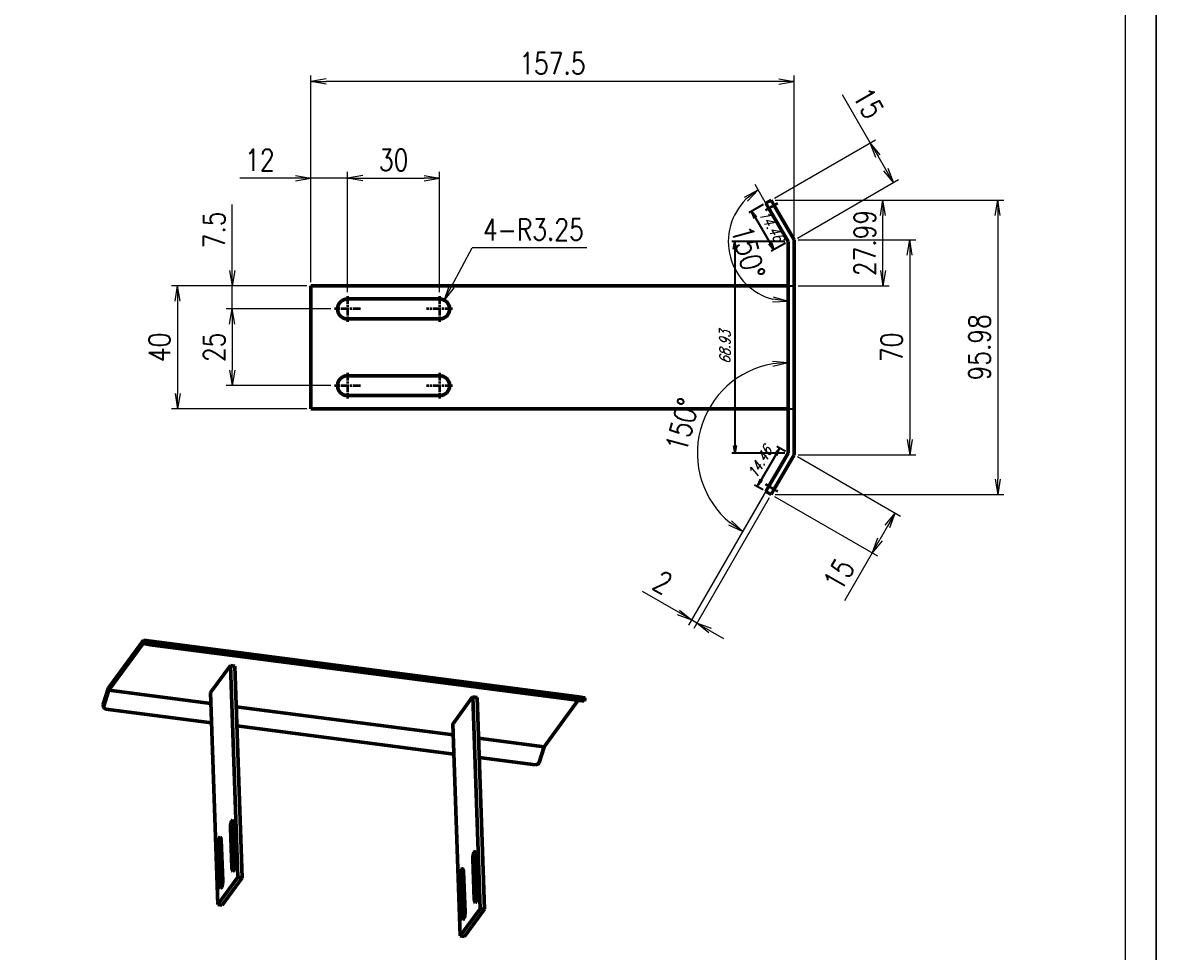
# Model space of a CAD drawing. Header units: millimetres. Extents: x 115 to 3943, y 57 to 947.
# Drawn here: x 1514.8 to 1884.1, y 269.9 to 572.9 of the extents above; entities that cross this region are included whole.
import ezdxf

# ---------------------------------------------------------------- set-up
doc = ezdxf.new("R2010")
doc.units = ezdxf.units.MM
doc.header["$PDMODE"] = 35
doc.linetypes.add('AM_ISO02W050', pattern=[7.5, 6, -1.5])
doc.linetypes.add('AM_ISO08W050', pattern=[18, 12, -1.5, 3, -1.5])
for name, color, linetype, lineweight in [('CENTER', 2, 'AM_ISO08W050', 35), ('DIM', 3, 'Continuous', 25), ('DRAWING', 7, 'Continuous', 50), ('HIDDEN', 1, 'AM_ISO02W050', 25), ('图框', 7, 'Continuous', 18), ('标注线', 3, 'Continuous', 18)]:
    doc.layers.add(name, color=color, linetype=linetype, lineweight=lineweight)
doc.layers.add('打印', color=7, linetype='Continuous', lineweight=15, plot=False)
doc.layers.add('打印-禁用', color=7, linetype='Continuous', lineweight=15, plot=False)
doc.styles.add('DIM', font='romans.shx', dxfattribs={"width": 0.8, "bigfont": 'bigfont.shx'})
doc.styles.get("Standard").update_dxf_attribs({"font": 'txt.shx', "width": 0.8, "oblique": 20, "bigfont": 'bigfont.shx'})
doc.dimstyles.new('Lam1-1', dxfattribs={"dimtxt": 3.5, "dimasz": 2.5, "dimexe": 1, "dimexo": 1, "dimgap": 1.5, "dimtad": 1, "dimdsep": 46, "dimtxsty": 'Standard', "dimblk": 'OPEN', "dimcen": 0, "dimclrd": 3, "dimclre": 3, "dimclrt": 2, "dimadec": 0, "dimazin": 2, "dimtp": 0.1, "dimtm": 0.1, "dimtfac": 0.71, "dimtmove": 0, "dimatfit": 3, "dimldrblk": 'OPEN', "dimfxl": 0, "dimlwd": -1, "dimlwe": -1, "dimarcsym": 0})
doc.dimstyles.new('XR 1-2', dxfattribs={"dimscale": 2, "dimtxt": 3.5, "dimasz": 2.5, "dimexe": 1, "dimexo": 0.625, "dimgap": 1.2, "dimtad": 1, "dimtoh": 1, "dimdsep": 46, "dimtxsty": 'DIM', "dimblk": 'OPEN', "dimcen": 0, "dimclrd": 8, "dimclre": 8, "dimclrt": 2, "dimazin": 2, "dimtfac": 0.5, "dimtmove": 0, "dimatfit": 3, "dimldrblk": 'OPEN', "dimfxl": 0, "dimtolj": 2, "dimlwd": 18, "dimlwe": 18, "dimarcsym": 0})
doc.dimstyles.new('XR 1-2$0', dxfattribs={"dimscale": 2, "dimtxt": 3.5, "dimasz": 2.5, "dimexe": 1, "dimexo": 0.625, "dimgap": 1.2, "dimtad": 1, "dimdsep": 46, "dimtxsty": 'DIM', "dimblk": 'OPEN', "dimcen": 0, "dimclrd": 8, "dimclre": 8, "dimclrt": 2, "dimazin": 2, "dimtfac": 0.5, "dimtmove": 0, "dimatfit": 3, "dimldrblk": 'OPEN', "dimfxl": 0, "dimtolj": 2, "dimlwd": 13, "dimlwe": 13, "dimarcsym": 0})
doc.dimstyles.new('XR 1-2$4', dxfattribs={"dimscale": 2, "dimtxt": 3.5, "dimasz": 2.5, "dimexe": 1, "dimexo": 0.625, "dimgap": 1.2, "dimtad": 1, "dimtoh": 1, "dimdsep": 46, "dimtxsty": 'DIM', "dimblk": 'OPEN', "dimcen": 0, "dimclrd": 8, "dimclre": 8, "dimclrt": 2, "dimazin": 2, "dimtfac": 0.5, "dimtofl": 0, "dimtmove": 0, "dimatfit": 3, "dimldrblk": 'OPEN', "dimfxl": 0, "dimtolj": 2, "dimlwd": 18, "dimlwe": 18, "dimarcsym": 0})

# ---------------------------------------------------------------- blocks, each defined once
blk = doc.blocks.new('GZDEH零件A3图框V01版')
at = {"layer": '图框', "linetype": 'Continuous'}
blk.add_line((3272.49, -1832.96), (3272.49, -1554.46), dxfattribs=at)
at = {"layer": '打印-禁用', "linetype": 'Continuous'}
blk.add_line((3277.49, -1846.46), (3277.49, -1549.46), dxfattribs=at)
blk = doc.blocks.new('DEH A3')
at = {"layer": '图框'}
blk.add_blockref('GZDEH零件A3图框V01版', (-2857.49, 1846.46), dxfattribs=at)
blk = doc.blocks.new('_Open')
at = {"color": 0, "linetype": 'ByBlock', "lineweight": -2}
for p, q in [((-1, 0.167), (0, 0)), ((-1, -0.167), (0, 0)), ((0, 0), (-1, 0))]:
    blk.add_line(p, q, dxfattribs=at)
blk = doc.blocks.new('*D26')
at = {"layer": 'Defpoints', "color": 0, "transparency": 16777216}
for p in [(1608.66, 522.2), (1608.66, 487.06), (1620.66, 483.78)]:
    blk.add_point(p, dxfattribs=at)
at = {"layer": 'DIM', "color": 8, "lineweight": 13, "transparency": 16777216}
for p, q in [((1603.66, 522.2), (1585.59, 522.2)), ((1608.66, 488.31), (1608.66, 524.2)), ((1620.66, 522.2), (1608.66, 522.2)), ((1620.66, 485.03), (1620.66, 524.2)), ((1625.66, 522.2), (1630.66, 522.2))]:
    blk.add_line(p, q, dxfattribs=at)
at = {"layer": 'DIM', "color": 8, "linetype": 'ByBlock', "lineweight": 13, "transparency": 16777216, "xscale": 5, "yscale": 5, "zscale": 5}
blk.add_blockref('_Open', (1608.66, 522.2), dxfattribs=at)
at = {"layer": 'DIM', "color": 8, "linetype": 'ByBlock', "lineweight": 13, "transparency": 16777216, "xscale": 5, "yscale": 5, "zscale": 5, "rotation": 180}
blk.add_blockref('_Open', (1620.66, 522.2), dxfattribs=at)
at = {"layer": 'DIM', "color": 2, "transparency": 16777216, "insert": (1592.12, 528.1), "char_height": 7, "attachment_point": 5, "style": 'DIM'}
blk.add_mtext('\\A2;12', dxfattribs=at)
blk = doc.blocks.new('*D27')
at = {"layer": 'Defpoints', "color": 0, "transparency": 16777216}
for p in [(1650.66, 522.2), (1620.66, 483.78), (1650.66, 483.78)]:
    blk.add_point(p, dxfattribs=at)
at = {"layer": 'DIM', "color": 8, "lineweight": 13, "transparency": 16777216}
for p, q in [((1620.66, 485.03), (1620.66, 524.2)), ((1625.66, 522.2), (1645.66, 522.2)), ((1650.66, 485.03), (1650.66, 524.2))]:
    blk.add_line(p, q, dxfattribs=at)
at = {"layer": 'DIM', "color": 8, "linetype": 'ByBlock', "lineweight": 13, "transparency": 16777216, "xscale": 5, "yscale": 5, "zscale": 5, "rotation": 180}
blk.add_blockref('_Open', (1620.66, 522.2), dxfattribs=at)
at = {"layer": 'DIM', "color": 8, "linetype": 'ByBlock', "lineweight": 13, "transparency": 16777216, "xscale": 5, "yscale": 5, "zscale": 5}
blk.add_blockref('_Open', (1650.66, 522.2), dxfattribs=at)
at = {"layer": 'DIM', "color": 2, "transparency": 16777216, "insert": (1635.66, 528.1), "char_height": 7, "attachment_point": 5, "style": 'DIM'}
blk.add_mtext('\\A2;30', dxfattribs=at)
blk = doc.blocks.new('*D28')
at = {"layer": 'Defpoints', "color": 0, "transparency": 16777216}
for p in [(1583.09, 487.06), (1608.66, 487.06), (1616.43, 479.56)]:
    blk.add_point(p, dxfattribs=at)
at = {"layer": 'DIM', "color": 8, "lineweight": 13, "transparency": 16777216}
for p, q in [((1583.09, 492.06), (1583.09, 513.59)), ((1607.41, 487.06), (1581.09, 487.06)), ((1583.09, 479.56), (1583.09, 487.06)), ((1615.18, 479.56), (1581.09, 479.56)), ((1583.09, 474.56), (1583.09, 469.56))]:
    blk.add_line(p, q, dxfattribs=at)
at = {"layer": 'DIM', "color": 8, "linetype": 'ByBlock', "lineweight": 13, "transparency": 16777216, "xscale": 5, "yscale": 5, "zscale": 5}
for p, rotation in [((1583.09, 487.06), 270), ((1583.09, 479.56), 90)]:
    blk.add_blockref('_Open', p, dxfattribs=dict(at, rotation=rotation))
at = {"layer": 'DIM', "color": 2, "transparency": 16777216, "insert": (1577.19, 505.32), "char_height": 7, "attachment_point": 5, "rotation": 90, "style": 'DIM'}
blk.add_mtext('\\A2;7.5', dxfattribs=at)
blk = doc.blocks.new('*D29')
at = {"layer": 'Defpoints', "color": 0, "transparency": 16777216}
for p in [(1615.18, 479.56), (1583.09, 454.56), (1616.43, 454.56)]:
    blk.add_point(p, dxfattribs=at)
at = {"layer": 'DIM', "color": 8, "lineweight": 13, "transparency": 16777216}
for p, q in [((1613.93, 479.56), (1581.09, 479.56)), ((1583.09, 474.56), (1583.09, 459.56)), ((1615.18, 454.56), (1581.09, 454.56))]:
    blk.add_line(p, q, dxfattribs=at)
at = {"layer": 'DIM', "color": 8, "linetype": 'ByBlock', "lineweight": 13, "transparency": 16777216, "xscale": 5, "yscale": 5, "zscale": 5}
for p, rotation in [((1583.09, 479.56), 90), ((1583.09, 454.56), 270)]:
    blk.add_blockref('_Open', p, dxfattribs=dict(at, rotation=rotation))
at = {"layer": 'DIM', "color": 2, "transparency": 16777216, "insert": (1577.19, 467.06), "char_height": 7, "attachment_point": 5, "rotation": 90, "style": 'DIM'}
blk.add_mtext('\\A2;25', dxfattribs=at)
blk = doc.blocks.new('*D30')
at = {"layer": 'Defpoints', "color": 0, "transparency": 16777216}
for p in [(1608.66, 487.06), (1565.31, 447.06), (1608.66, 447.06)]:
    blk.add_point(p, dxfattribs=at)
at = {"layer": 'DIM', "color": 8, "lineweight": 13, "transparency": 16777216}
for p, q in [((1607.41, 487.06), (1563.31, 487.06)), ((1565.31, 482.06), (1565.31, 452.06)), ((1607.41, 447.06), (1563.31, 447.06))]:
    blk.add_line(p, q, dxfattribs=at)
at = {"layer": 'DIM', "color": 8, "linetype": 'ByBlock', "lineweight": 13, "transparency": 16777216, "xscale": 5, "yscale": 5, "zscale": 5}
for p, rotation in [((1565.31, 487.06), 90), ((1565.31, 447.06), 270)]:
    blk.add_blockref('_Open', p, dxfattribs=dict(at, rotation=rotation))
at = {"layer": 'DIM', "color": 2, "transparency": 16777216, "insert": (1559.41, 467.06), "char_height": 7, "attachment_point": 5, "rotation": 90, "style": 'DIM'}
blk.add_mtext('\\A2;40', dxfattribs=at)
blk = doc.blocks.new('*D31')
at = {"layer": 'Defpoints', "color": 0, "transparency": 16777216}
for p in [(1652.19, 482.42), (1650.66, 479.56)]:
    blk.add_point(p, dxfattribs=at)
at = {"layer": 'DIM', "color": 8, "lineweight": 18, "transparency": 16777216}
for p in [(1654.54, 486.84), (1698.64, 499.52)]:
    blk.add_line(p, (1661.31, 499.52), dxfattribs=at)
at = {"layer": 'DIM', "color": 8, "linetype": 'ByBlock', "lineweight": 18, "transparency": 16777216, "xscale": 5, "yscale": 5, "zscale": 5, "rotation": 241.9179034607213}
blk.add_blockref('_Open', (1652.19, 482.42), dxfattribs=at)
at = {"layer": 'DIM', "color": 2, "transparency": 16777216, "insert": (1681.18, 505.42), "char_height": 7, "attachment_point": 5, "style": 'DIM'}
blk.add_mtext('\\A2;\\A2;4-R3.25', dxfattribs=at)
blk = doc.blocks.new('*D32')
at = {"layer": 'Defpoints', "color": 0, "transparency": 16777216}
for p in [(1608.66, 553.69), (1766.16, 502.06), (1608.66, 487.06)]:
    blk.add_point(p, dxfattribs=at)
at = {"layer": 'DIM', "color": 8, "lineweight": 13, "transparency": 16777216}
for p, q in [((1608.66, 488.31), (1608.66, 555.69)), ((1766.16, 503.31), (1766.16, 555.69)), ((1761.16, 553.69), (1613.66, 553.69))]:
    blk.add_line(p, q, dxfattribs=at)
at = {"layer": 'DIM', "color": 8, "linetype": 'ByBlock', "lineweight": 13, "transparency": 16777216, "xscale": 5, "yscale": 5, "zscale": 5, "rotation": 180}
blk.add_blockref('_Open', (1608.66, 553.69), dxfattribs=at)
at = {"layer": 'DIM', "color": 8, "linetype": 'ByBlock', "lineweight": 13, "transparency": 16777216, "xscale": 5, "yscale": 5, "zscale": 5}
blk.add_blockref('_Open', (1766.16, 553.69), dxfattribs=at)
at = {"layer": 'DIM', "color": 2, "transparency": 16777216, "insert": (1687.41, 559.59), "char_height": 7, "attachment_point": 5, "style": 'DIM'}
blk.add_mtext('\\A2;157.5', dxfattribs=at)
blk = doc.blocks.new('*D33')
at = {"layer": 'Defpoints', "color": 0, "transparency": 16777216}
for p in [(1790.96, 533.7), (1758.66, 515.05), (1766.16, 502.06)]:
    blk.add_point(p, dxfattribs=at)
at = {"layer": 'DIM', "color": 8, "lineweight": 13, "transparency": 16777216}
for p, q in [((1790.96, 533.7), (1781.92, 549.34)), ((1759.74, 515.67), (1792.69, 534.7)), ((1795.96, 525.04), (1793.46, 529.37)), ((1767.24, 502.68), (1800.19, 521.71))]:
    blk.add_line(p, q, dxfattribs=at)
at = {"layer": 'DIM', "color": 8, "linetype": 'ByBlock', "lineweight": 13, "transparency": 16777216, "xscale": 5, "yscale": 5, "zscale": 5}
for p, rotation in [((1790.96, 533.7), 119.9999999998181), ((1798.46, 520.71), 299.9999999998182)]:
    blk.add_blockref('_Open', p, dxfattribs=dict(at, rotation=rotation))
at = {"layer": 'DIM', "color": 2, "transparency": 16777216, "insert": (1790.3, 546.63), "char_height": 7, "attachment_point": 5, "rotation": 300, "style": 'DIM'}
blk.add_mtext('\\A2;15', dxfattribs=at)
blk = doc.blocks.new('*D34')
at = {"layer": 'Defpoints', "color": 0, "transparency": 16777216}
for p in [(1766.16, 502.06), (1766.16, 432.06), (1803.8, 432.06)]:
    blk.add_point(p, dxfattribs=at)
at = {"layer": 'DIM', "color": 8, "lineweight": 13, "transparency": 16777216}
for p, q in [((1767.41, 502.06), (1805.8, 502.06)), ((1803.8, 497.06), (1803.8, 437.06)), ((1767.41, 432.06), (1805.8, 432.06))]:
    blk.add_line(p, q, dxfattribs=at)
at = {"layer": 'DIM', "color": 8, "linetype": 'ByBlock', "lineweight": 13, "transparency": 16777216, "xscale": 5, "yscale": 5, "zscale": 5}
for p, rotation in [((1803.8, 502.06), 90), ((1803.8, 432.06), 270)]:
    blk.add_blockref('_Open', p, dxfattribs=dict(at, rotation=rotation))
at = {"layer": 'DIM', "color": 2, "transparency": 16777216, "insert": (1797.9, 467.06), "char_height": 7, "attachment_point": 5, "rotation": 90, "style": 'DIM'}
blk.add_mtext('\\A2;70', dxfattribs=at)
blk = doc.blocks.new('*D35')
at = {"layer": 'Defpoints', "color": 0, "transparency": 16777216}
for p in [(1766.16, 432.06), (1758.66, 419.07), (1791.56, 400.07)]:
    blk.add_point(p, dxfattribs=at)
at = {"layer": 'DIM', "color": 8, "lineweight": 13, "transparency": 16777216}
for p, q in [((1767.24, 431.43), (1800.79, 412.06)), ((1759.74, 418.44), (1793.29, 399.07)), ((1796.56, 408.73), (1794.06, 404.4)), ((1791.56, 400.07), (1782.53, 384.42))]:
    blk.add_line(p, q, dxfattribs=at)
at = {"layer": 'DIM', "color": 8, "linetype": 'ByBlock', "lineweight": 13, "transparency": 16777216, "xscale": 5, "yscale": 5, "zscale": 5}
for p, rotation in [((1799.06, 413.06), 60.00000000653444), ((1791.56, 400.07), 240.0000000065344)]:
    blk.add_blockref('_Open', p, dxfattribs=dict(at, rotation=rotation))
at = {"layer": 'DIM', "color": 2, "transparency": 16777216, "insert": (1780.69, 393.03), "char_height": 7, "attachment_point": 5, "rotation": 60, "style": 'DIM'}
blk.add_mtext('\\A2;15', dxfattribs=at)
blk = doc.blocks.new('*D36')
at = {"layer": 'Defpoints', "color": 0, "transparency": 16777216}
for p in [(1756.92, 420.07), (1758.66, 419.07), (1732.75, 378.19)]:
    blk.add_point(p, dxfattribs=at)
at = {"layer": 'DIM', "color": 8, "lineweight": 13, "transparency": 16777216}
for p, q in [((1756.3, 418.98), (1731.75, 376.46)), ((1758.03, 417.98), (1733.48, 375.46)), ((1728.42, 380.69), (1716.7, 387.46)), ((1734.48, 377.19), (1732.75, 378.19)), ((1738.81, 374.69), (1743.14, 372.19))]:
    blk.add_line(p, q, dxfattribs=at)
at = {"layer": 'DIM', "color": 8, "linetype": 'ByBlock', "lineweight": 13, "transparency": 16777216, "xscale": 5, "yscale": 5, "zscale": 5}
for p, rotation in [((1732.75, 378.19), 329.9999999999291), ((1734.48, 377.19), 149.9999999999291)]:
    blk.add_blockref('_Open', p, dxfattribs=dict(at, rotation=rotation))
at = {"layer": 'DIM', "color": 2, "transparency": 16777216, "insert": (1723.34, 390.43), "char_height": 7, "attachment_point": 5, "rotation": 330, "style": 'DIM'}
blk.add_mtext('\\A2;2', dxfattribs=at)
blk = doc.blocks.new('*D37')
at = {"layer": 'Defpoints', "color": 0, "transparency": 16777216}
for p in [(1764.16, 501.52), (1741.53, 451.58), (1764.16, 432.59), (1764.16, 432.59), (1757.92, 421.8)]:
    blk.add_point(p, dxfattribs=at)
at = {"layer": 'DIM', "color": 8, "lineweight": 18, "transparency": 16777216}
blk.add_line((1757.3, 420.72), (1748.39, 405.28), dxfattribs=at)
blk.add_arc((1764.16, 432.59), 29.54, 99.7104, 230.2896, dxfattribs=at)
at = {"layer": 'DIM', "color": 8, "linetype": 'ByBlock', "lineweight": 18, "transparency": 16777216, "xscale": 5, "yscale": 5, "zscale": 5}
for p, rotation in [((1764.16, 462.13), 4.855202298415699), ((1749.39, 407.01), 325.1447977020666)]:
    blk.add_blockref('_Open', p, dxfattribs=dict(at, rotation=rotation))
at = {"layer": 'DIM', "color": 2, "transparency": 16777216, "insert": (1729.76, 441.81), "char_height": 7, "attachment_point": 5, "rotation": 75, "style": 'DIM'}
blk.add_mtext('\\A2;150%%d', dxfattribs=at)
blk = doc.blocks.new('*D38')
at = {"layer": 'Defpoints', "color": 0, "transparency": 16777216}
for p in [(1757.92, 512.31), (1744.99, 504.9), (1764.16, 501.52), (1764.16, 501.52), (1764.16, 432.59)]:
    blk.add_point(p, dxfattribs=at)
at = {"layer": 'DIM', "color": 8, "lineweight": 18, "transparency": 16777216}
blk.add_line((1757.3, 513.4), (1753.43, 520.1), dxfattribs=at)
blk.add_arc((1764.16, 501.52), 19.46, 134.764, 255.236, dxfattribs=at)
at = {"layer": 'DIM', "color": 8, "linetype": 'ByBlock', "lineweight": 18, "transparency": 16777216, "xscale": 5, "yscale": 5, "zscale": 5}
for p, rotation in [((1754.43, 518.37), 37.38200147787555), ((1764.16, 482.06), 352.6179985269735)]:
    blk.add_blockref('_Open', p, dxfattribs=dict(at, rotation=rotation))
at = {"layer": 'DIM', "color": 2, "transparency": 16777216, "insert": (1751.22, 498.05), "char_height": 7, "attachment_point": 5, "rotation": 285, "style": 'DIM'}
blk.add_mtext('\\A2;150%%d', dxfattribs=at)
blk = doc.blocks.new('*D39')
at = {"layer": 'Defpoints', "color": 0, "transparency": 16777216}
for p in [(1758.66, 515.05), (1758.66, 419.07), (1832.45, 419.07)]:
    blk.add_point(p, dxfattribs=at)
at = {"layer": 'DIM', "color": 8, "lineweight": 13, "transparency": 16777216}
for p, q in [((1759.91, 515.05), (1834.45, 515.05)), ((1832.45, 510.05), (1832.45, 424.07)), ((1759.91, 419.07), (1834.45, 419.07))]:
    blk.add_line(p, q, dxfattribs=at)
at = {"layer": 'DIM', "color": 8, "linetype": 'ByBlock', "lineweight": 13, "transparency": 16777216, "xscale": 5, "yscale": 5, "zscale": 5}
for p, rotation in [((1832.45, 515.05), 90), ((1832.45, 419.07), 270)]:
    blk.add_blockref('_Open', p, dxfattribs=dict(at, rotation=rotation))
at = {"layer": 'DIM', "color": 2, "transparency": 16777216, "insert": (1826.55, 467.06), "char_height": 7, "attachment_point": 5, "rotation": 90, "style": 'DIM'}
blk.add_mtext('\\A2;95.98', dxfattribs=at)
blk = doc.blocks.new('*D40')
at = {"layer": 'Defpoints', "color": 0, "transparency": 16777216}
for p in [(1758.66, 515.05), (1795.08, 515.05), (1766.16, 487.06)]:
    blk.add_point(p, dxfattribs=at)
at = {"layer": 'DIM', "color": 8, "lineweight": 13, "transparency": 16777216}
for p, q in [((1759.91, 515.05), (1797.08, 515.05)), ((1795.08, 492.06), (1795.08, 510.05)), ((1767.41, 487.06), (1797.08, 487.06))]:
    blk.add_line(p, q, dxfattribs=at)
at = {"layer": 'DIM', "color": 8, "linetype": 'ByBlock', "lineweight": 13, "transparency": 16777216, "xscale": 5, "yscale": 5, "zscale": 5}
for p, rotation in [((1795.08, 515.05), 90), ((1795.08, 487.06), 270)]:
    blk.add_blockref('_Open', p, dxfattribs=dict(at, rotation=rotation))
at = {"layer": 'DIM', "color": 2, "transparency": 16777216, "insert": (1789.18, 501.05), "char_height": 7, "attachment_point": 5, "rotation": 90, "style": 'DIM'}
blk.add_mtext('\\A2;27.99', dxfattribs=at)
blk = doc.blocks.new('G$C8C209640')
at = {"layer": 'DRAWING'}
for p, q in [((-229.13, 161.68), (-206.4, 192.69)), ((77.19, 155.9), (-206.4, 192.69)), ((-206.52, 190.68), (-228.89, 160.14)), ((79.48, 153.26), (-200.33, 189.56)), ((79.75, 155.24), (-200.06, 191.54)), ((-149.76, 176.3), (-162.75, 158.58)), ((-144.89, 38.21), (-149.76, 176.3)), ((-142.05, 37.84), (-146.93, 175.93)), ((-162.5, 151.53), (-228.89, 160.14)), ((-157.87, 20.48), (-162.75, 158.58)), ((8.06, 155.82), (-4.93, 138.1)), ((12.98, 17.72), (8.1, 155.82)), ((15.82, 17.35), (10.94, 155.45)), ((-162.06, 139), (-230.84, 147.92)), ((-4.63, 131.04), (-145.99, 149.39)), ((54.71, 123.35), (76.87, 153.6)), ((-4.19, 118.52), (-145.55, 136.86)), ((0, 0), (-4.88, 138.16)), ((54.71, 123.35), (11.88, 128.9)), ((48.98, 111.62), (12.32, 116.37)), ((-149.69, 70.74), (-148.75, 44.1)), ((-146.64, 46.98), (-147.58, 73.62)), ((-157.81, 59.67), (-156.87, 33.02)), ((-154.76, 35.9), (-155.7, 62.55)), ((11.23, 26.5), (10.29, 53.14)), ((8.18, 50.26), (9.12, 23.62)), ((-144.89, 38.21), (-157.87, 20.48)), ((-155.03, 20.12), (-142.05, 37.84)), ((0.06, 39.18), (1, 12.54)), ((3.11, 15.42), (2.17, 42.06)), ((12.98, 17.72), (0, 0)), ((2.84, -0.37), (15.82, 17.35))]:
    blk.add_line(p, q, dxfattribs=at)
at = {"layer": 'DRAWING', "ltscale": 0.098437}
for p, q in [((-206.4, 192.69), (-202.55, 191.91)), ((81.05, 155.11), (77.19, 155.9))]:
    blk.add_line(p, q, dxfattribs=at)
at = {"layer": 'DRAWING', "ltscale": 0.094379}
blk.add_line((-202.82, 189.93), (-206.52, 190.68), dxfattribs=at)
at = {"layer": 'DRAWING', "ltscale": 0.072685}
for p, q in [((-146.88, 175.93), (-149.76, 176.3)), ((10.94, 155.45), (8.06, 155.82))]:
    blk.add_line(p, q, dxfattribs=at)
at = {"layer": 'DRAWING', "ltscale": 0.001899}
blk.add_line((-146.93, 175.86), (-146.88, 175.93), dxfattribs=at)
at = {"layer": 'DRAWING', "ltscale": 0.282504}
blk.add_line((-232.58, 150.92), (-229.13, 161.68), dxfattribs=at)
at = {"layer": 'DRAWING', "ltscale": 0.270858}
for p, q in [((-228.89, 160.14), (-232.2, 149.83)), ((51.4, 113.03), (54.71, 123.35))]:
    blk.add_line(p, q, dxfattribs=at)
at = {"layer": 'DRAWING', "ltscale": 0.028971}
blk.add_line((-232.58, 150.02), (-232.2, 148.93), dxfattribs=at)
at = {"layer": 'DRAWING', "ltscale": 0.049989}
blk.add_line((81.14, 155.09), (80.87, 153.11), dxfattribs=at)
at = {"layer": 'DRAWING', "ltscale": 0.001192}
blk.add_line((-4.93, 138.1), (-4.88, 138.09), dxfattribs=at)
at = {"layer": 'DRAWING', "ltscale": 0.071494}
for p, q in [((-142.05, 37.84), (-144.89, 38.21)), ((-157.87, 20.48), (-155.03, 20.12)), ((15.82, 17.35), (12.98, 17.72)), ((0, 0), (2.84, -0.37))]:
    blk.add_line(p, q, dxfattribs=at)
at = {"layer": 'DRAWING'}
for centre, major_axis, ratio, start_param, end_param in [((-200.93, 189.68), (1.98, -0.27), 0.020639, 3.448638, 5.019434), ((-200.66, 191.66), (-1.98, 0.27), 0.020639, 0.307045, 1.877841), ((79.16, 155.36), (-1.98, 0.27), 0.020639, 1.877841, 3.141632), ((79.16, 155.36), (-1.98, 0.27), 0.020639, 3.141632, 3.448638), ((-230.69, 150.68), (-1.89, -0.65), 0.815027, 5.734558, 6.283064), ((-230.31, 149.58), (1.89, 0.65), 0.815027, 2.592965, 3.141471), ((-230.31, 149.58), (1.89, 0.65), 0.815027, 3.141471, 4.163761), ((78.89, 153.38), (-1.98, 0.27), 0.020639, 1.877841, 3.141632), ((49.51, 113.27), (1.89, 0.65), 0.815027, 4.163761, 5.734558), ((-148.64, 72.18), (0.42, 3.22), 0.302179, 0.000035, 2.072743), ((-148.64, 72.18), (0.42, 3.22), 0.302179, 5.214335, 6.28322), ((-156.75, 61.11), (0.42, 3.22), 0.302179, 0.000035, 2.072743), ((-156.75, 61.11), (0.42, 3.22), 0.302179, 5.214335, 6.28322), ((9.23, 51.7), (0.42, 3.22), 0.302179, 0.000035, 2.072743), ((9.23, 51.7), (0.42, 3.22), 0.302179, 5.214335, 6.28322), ((-147.7, 45.54), (-0.42, -3.22), 0.302179, 0.000035, 2.072743), ((-147.7, 45.54), (-0.42, -3.22), 0.302179, 5.214335, 6.28322), ((1.12, 40.62), (0.42, 3.22), 0.302179, 0.000035, 2.072743), ((1.12, 40.62), (0.42, 3.22), 0.302179, 5.214335, 6.28322), ((-155.81, 34.46), (0.42, 3.22), 0.302179, 2.072743, 3.141628), ((-155.81, 34.46), (0.42, 3.22), 0.302179, 3.141628, 5.214335), ((10.17, 25.06), (-0.42, -3.22), 0.302179, 5.214335, 6.28322), ((10.17, 25.06), (-0.42, -3.22), 0.302179, 0.000035, 2.072743), ((2.06, 13.98), (0.42, 3.22), 0.302179, 3.141628, 5.214335), ((2.06, 13.98), (0.42, 3.22), 0.302179, 2.072743, 3.141628)]:
    blk.add_ellipse(centre, major_axis=major_axis, ratio=ratio, start_param=start_param, end_param=end_param, dxfattribs=at)
blk = doc.blocks.new('*D66')
at = {"color": 3, "transparency": 16777216}
for p, q in [((1756.06, 513.55), (1751.43, 510.88)), ((1753.55, 509.21), (1758.28, 501.01)), ((1763.29, 501.02), (1758.66, 498.35))]:
    blk.add_line(p, q, dxfattribs=at)
at = {"layer": 'Defpoints', "color": 0, "transparency": 16777216}
for p in [(1756.92, 514.05), (1759.53, 498.85), (1764.16, 501.52)]:
    blk.add_point(p, dxfattribs=at)
at = {"color": 3, "transparency": 16777216, "xscale": 2.5, "yscale": 2.5, "zscale": 2.5}
for p, rotation in [((1752.3, 511.38), 120.000000009726), ((1759.53, 498.85), 300.000000009726)]:
    blk.add_blockref('_Open', p, dxfattribs=dict(at, rotation=rotation))
at = {"color": 2, "transparency": 16777216, "insert": (1758.73, 506.74), "char_height": 3.5, "attachment_point": 5, "rotation": 300}
blk.add_mtext('14.46', dxfattribs=at)
blk = doc.blocks.new('*D67')
at = {"color": 3, "transparency": 16777216}
for p, q in [((1763.29, 433.09), (1760.52, 434.69)), ((1760.13, 432.03), (1755.4, 423.83)), ((1756.06, 420.57), (1753.28, 422.17))]:
    blk.add_line(p, q, dxfattribs=at)
at = {"layer": 'Defpoints', "color": 0, "transparency": 16777216}
for p in [(1764.16, 432.59), (1754.15, 421.67), (1756.92, 420.07)]:
    blk.add_point(p, dxfattribs=at)
at = {"color": 3, "transparency": 16777216, "xscale": 2.5, "yscale": 2.5, "zscale": 2.5}
for p, rotation in [((1761.38, 434.19), 59.99999999701465), ((1754.15, 421.67), 239.9999999970146)]:
    blk.add_blockref('_Open', p, dxfattribs=dict(at, rotation=rotation))
at = {"color": 2, "transparency": 16777216, "insert": (1754.95, 429.56), "char_height": 3.5, "attachment_point": 5, "rotation": 60}
blk.add_mtext('14.46', dxfattribs=at)
blk = doc.blocks.new('*D68')
at = {"color": 3, "transparency": 16777216}
for p, q in [((1763.16, 501.52), (1745.83, 501.52)), ((1746.83, 499.02), (1746.83, 435.09)), ((1763.16, 432.59), (1745.83, 432.59))]:
    blk.add_line(p, q, dxfattribs=at)
at = {"layer": 'Defpoints', "color": 0, "transparency": 16777216}
for p in [(1764.16, 501.52), (1746.83, 432.59), (1764.16, 432.59)]:
    blk.add_point(p, dxfattribs=at)
at = {"color": 3, "transparency": 16777216, "xscale": 2.5, "yscale": 2.5, "zscale": 2.5}
for p, rotation in [((1746.83, 501.52), 90), ((1746.83, 432.59), 270)]:
    blk.add_blockref('_Open', p, dxfattribs=dict(at, rotation=rotation))
at = {"color": 2, "transparency": 16777216, "insert": (1743.58, 467.06), "char_height": 3.5, "attachment_point": 5, "rotation": 90}
blk.add_mtext('68.93', dxfattribs=at)

msp = doc.modelspace()

# ---------------------------------------------------------------- linework, layer by layer
at = {"color": 7, "lineweight": 13, "ltscale": 0.05}
for p, q in [((1757.924, 512.315), (1759.656, 513.315)), ((1759.656, 420.798), (1757.924, 421.798))]:
    msp.add_line(p, q, dxfattribs=at)
at = {"layer": 'CENTER', "ltscale": 0.111962}
for p, q in [((1760.729, 513.934), (1756.851, 511.695)), ((1756.851, 422.418), (1760.729, 420.178))]:
    msp.add_line(p, q, dxfattribs=at)
at = {"layer": 'CENTER', "ltscale": 0.21125}
for p, q in [((1620.656, 483.781), (1620.656, 475.331)), ((1650.656, 483.781), (1650.656, 475.331)), ((1624.881, 479.556), (1616.431, 479.556)), ((1654.881, 479.556), (1646.431, 479.556)), ((1620.656, 458.781), (1620.656, 450.331)), ((1650.656, 458.781), (1650.656, 450.331)), ((1624.881, 454.556), (1616.431, 454.556)), ((1654.881, 454.556), (1646.431, 454.556))]:
    msp.add_line(p, q, dxfattribs=at)
at = {"layer": 'DRAWING', "ltscale": 0.05}
for p, q in [((1758.656, 515.047), (1756.924, 514.047)), ((1756.924, 514.047), (1757.924, 512.315)), ((1758.656, 515.047), (1759.656, 513.315)), ((1756.924, 420.066), (1757.924, 421.798)), ((1756.924, 420.066), (1758.656, 419.066)), ((1759.656, 420.798), (1758.656, 419.066))]:
    msp.add_line(p, q, dxfattribs=at)
at = {"layer": 'DRAWING', "ltscale": 0.325}
for p, q in [((1759.656, 513.315), (1766.156, 502.056)), ((1766.156, 432.056), (1759.656, 420.798))]:
    msp.add_line(p, q, dxfattribs=at)
at = {"layer": 'DRAWING', "ltscale": 0.311603}
for p, q in [((1764.156, 501.52), (1757.924, 512.315)), ((1757.924, 421.798), (1764.156, 432.592))]:
    msp.add_line(p, q, dxfattribs=at)
at = {"layer": 'DRAWING'}
for p, q in [((1764.156, 432.592), (1764.156, 501.52)), ((1766.156, 502.056), (1766.156, 432.056)), ((1608.656, 487.056), (1764.156, 487.056)), ((1608.656, 447.056), (1608.656, 487.056)), ((1620.656, 482.806), (1650.656, 482.806)), ((1650.656, 476.306), (1620.656, 476.306)), ((1620.656, 457.806), (1650.656, 457.806)), ((1650.656, 451.306), (1620.656, 451.306)), ((1608.656, 447.056), (1764.156, 447.056))]:
    msp.add_line(p, q, dxfattribs=at)
for centre, start, end in [((1620.656, 479.556), 90, 270), ((1650.656, 479.556), 270, 90), ((1620.656, 454.556), 90, 270), ((1650.656, 454.556), 270, 90)]:
    msp.add_arc(centre, 3.25, start, end, dxfattribs=at)
at = {"layer": 'HIDDEN', "ltscale": 0.05}
for p, q in [((1759.656, 513.315), (1757.924, 512.315)), ((1764.156, 487.056), (1766.156, 487.056)), ((1764.156, 447.056), (1766.156, 447.056)), ((1759.656, 420.798), (1757.924, 421.798))]:
    msp.add_line(p, q, dxfattribs=at)
at = {"layer": 'HIDDEN', "ltscale": 0.049999}
for p, q in [((1764.156, 487.056), (1766.156, 487.056)), ((1764.156, 447.056), (1766.156, 447.056))]:
    msp.add_line(p, q, dxfattribs=at)
at = {"layer": 'HIDDEN'}
msp.add_line((1766.156, 447.056), (1766.156, 487.056), dxfattribs=at)
at = {"layer": '打印'}
msp.add_lwpolyline([(1044.125, 651.047), (1884.125, 651.047), (1884.125, 57.047), (1044.125, 57.047)], close=True, dxfattribs=at)

# ---------------------------------------------------------------- block references
at = {"layer": '图框', "xscale": 2, "yscale": 2, "zscale": 2}
msp.add_blockref('DEH A3', (1044.125, 57.047), dxfattribs=at)
at = {"layer": '标注线', "xscale": 0.5, "yscale": 0.5, "zscale": 0.5}
msp.add_blockref('G$C8C209640', (1657.376, 275.223), dxfattribs=at)

# ---------------------------------------------------------------- dimensions: what is measured, and where the dimension line sits
at = {"color": 7}
for p1, p2, distance, picture, middle in [((1756.924, 514.047), (1764.156, 501.52), -5.341, '*D66', (1758.729, 506.738)), ((1764.156, 432.592), (1756.924, 420.066), -3.204, '*D67', (1754.951, 429.556))]:
    dim = msp.add_aligned_dim(p1=p1, p2=p2, distance=distance, dimstyle='Lam1-1', override={"dimarcsym": 1}, dxfattribs=at)
    dim.commit()
    dim.dimension.update_dxf_attribs({"geometry": picture, "text_midpoint": middle})
dim = msp.add_linear_dim(base=(1746.827, 432.592), p1=(1764.156, 501.52), p2=(1764.156, 432.592), angle=90, dimstyle='Lam1-1', override={"dimarcsym": 1}, dxfattribs=at)
dim.commit()
dim.dimension.update_dxf_attribs({"geometry": '*D68', "text_midpoint": (1743.577, 467.056)})
at = {"layer": 'DIM'}
for base, p1, p2, picture, middle in [((1608.656, 553.689), (1766.156, 502.056), (1608.656, 487.056), '*D32', (1687.406, 559.589)), ((1608.656, 522.203), (1620.656, 483.781), (1608.656, 487.056), '*D26', (1592.122, 528.103)), ((1650.656, 522.203), (1620.656, 483.781), (1650.656, 483.781), '*D27', (1635.656, 528.103))]:
    dim = msp.add_linear_dim(base=base, p1=p1, p2=p2, dimstyle='XR 1-2$0', dxfattribs=at)
    dim.commit()
    dim.dimension.update_dxf_attribs({"geometry": picture, "text_midpoint": middle})
for p1, p2, distance, picture, middle in [((1766.156, 502.056), (1758.656, 515.047), -37.299, '*D33', (1790.3, 546.634)), ((1766.156, 432.056), (1758.656, 419.066), 37.998, '*D35', (1780.686, 393.029)), ((1758.656, 419.066), (1756.924, 420.066), 48.356, '*D36', (1723.341, 390.432))]:
    dim = msp.add_aligned_dim(p1=p1, p2=p2, distance=distance, dimstyle='XR 1-2$0', dxfattribs=at)
    dim.commit()
    dim.dimension.update_dxf_attribs({"geometry": picture, "text_midpoint": middle})
for base, line2, picture, middle in [((1744.994, 504.899), ((1764.156, 501.52), (1757.924, 512.315)), '*D38', (1751.221, 498.055)), ((1741.529, 451.579), ((1757.924, 421.798), (1764.156, 432.592)), '*D37', (1729.765, 441.807))]:
    dim = msp.add_angular_dim_2l(base=base, line1=((1764.156, 432.592), (1764.156, 501.52)), line2=line2, dimstyle='XR 1-2', dxfattribs=at)
    dim.commit()
    dim.dimension.update_dxf_attribs({"geometry": picture, "text_midpoint": middle})
for base, p1, p2, picture, middle in [((1583.093, 487.056), (1616.431, 479.556), (1608.656, 487.056), '*D28', (1577.193, 505.323)), ((1832.451, 419.066), (1758.656, 515.047), (1758.656, 419.066), '*D39', (1826.551, 467.056)), ((1795.08, 515.047), (1766.156, 487.056), (1758.656, 515.047), '*D40', (1789.18, 501.051)), ((1803.798, 432.056), (1766.156, 502.056), (1766.156, 432.056), '*D34', (1797.898, 467.056)), ((1565.311, 447.056), (1608.656, 487.056), (1608.656, 447.056), '*D30', (1559.411, 467.056)), ((1583.093, 454.556), (1615.181, 479.556), (1616.431, 454.556), '*D29', (1577.193, 467.056))]:
    dim = msp.add_linear_dim(base=base, p1=p1, p2=p2, angle=90, dimstyle='XR 1-2$0', dxfattribs=at)
    dim.commit()
    dim.dimension.update_dxf_attribs({"geometry": picture, "text_midpoint": middle})
dim = msp.add_radius_dim(center=(1650.656, 479.556), mpoint=(1652.186, 482.424), text='\\A2;4-<>', dimstyle='XR 1-2$4', override={"dimtxsty": 'DIM'}, dxfattribs=at)
dim.commit()
dim.dimension.update_dxf_attribs({"geometry": '*D31', "text_midpoint": (1681.176, 499.524), "dimtype": 164})

doc.saveas('drawing.dxf')
